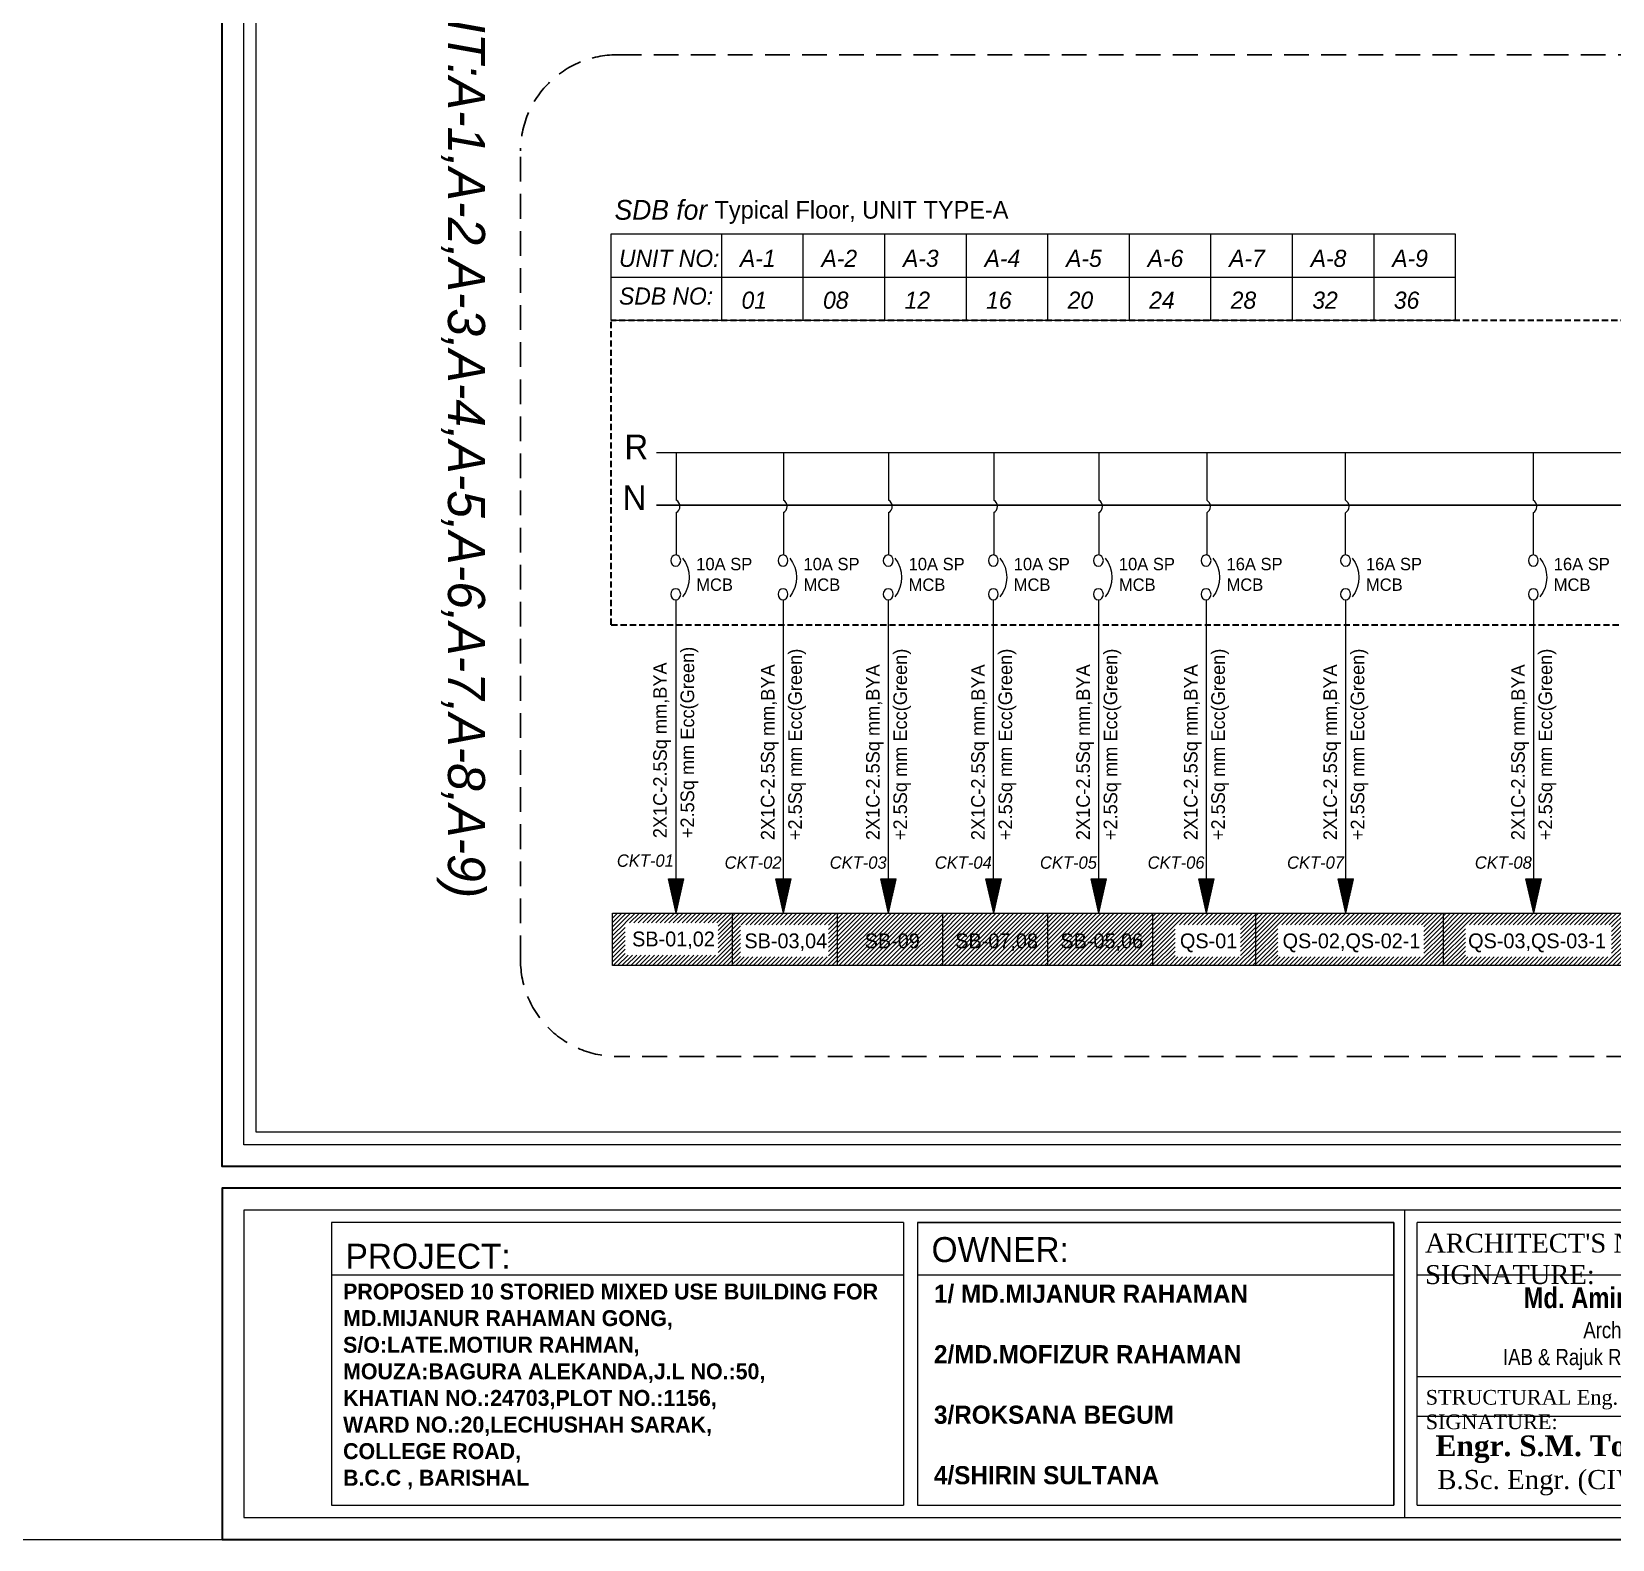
# Model space of a CAD drawing. Header units: inches. Extents: x 109699 to 44449955, y -10987 to 15824140.
# Drawn here: x 212572 to 213211, y -4569 to -3959 of the extents above; entities that cross this region are included whole.
import ezdxf

# ---------------------------------------------------------------- set-up
doc = ezdxf.new("R2010")
doc.units = ezdxf.units.IN
doc.header["$LTSCALE"] = 5
doc.header["$MEASUREMENT"] = 0
doc.linetypes.add('DASHED', pattern=[0.75, 0.5, -0.25])
doc.linetypes.add('DASHED2', pattern=[0.375, 0.25, -0.125])
doc.layers.get('0').update_dxf_attribs({"color": 123})
doc.layers.get('Defpoints').update_dxf_attribs({"lineweight": 5})
for name, color, linetype, lineweight in [('@NORMAL', 7, 'Continuous', 5), ('CKT-TEXT', 6, 'Continuous', 9), ('E-BOX', 20, 'Continuous', 30), ('E-BUSBER-B', 21, 'Continuous', 18), ('E-BUSBER-N', 131, 'Continuous', 18), ('E-CKT-CABLE', 116, 'Continuous', 18), ('E-CKT-TEXT', 135, 'Continuous', 18), ('E-CKT-TEXT-2', 7, 'Continuous', 9), ('E-MCCB', 5, 'Continuous', 13), ('E-QS-Socket-15A', 1, 'Continuous', 9), ('E-SB-Switch-Board', 106, 'Continuous', 18), ('H', 252, 'Continuous', 9), ('Text', 7, 'Continuous', 0), ('WALL-1', 8, 'Continuous', 9)]:
    doc.layers.add(name, color=color, linetype=linetype, lineweight=lineweight)
doc.layers.add('T', color=8, linetype='Continuous')
doc.styles.add('RomanS', font='romans.shx')
doc.styles.add('SH-T2', font='times.ttf')
doc.styles.get("Standard").update_dxf_attribs({"font": 'times.ttf'})
doc.styles.add('TAVE2', font='ROM_____.PFB')
pattern_1 = [(45, (16301.4836, 1206.8809), (-0.8838834765, 0.8838834765), [])]

# ---------------------------------------------------------------- blocks, each defined once
blk = doc.blocks.new('zxczxczxcz')
at = {"layer": '@NORMAL'}
for points in [[(177327.54, -15450.1), (175295.18, -15450.1), (175295.18, -14276.83), (177327.54, -14276.83)], [(177319.91, -15442.46), (175302.82, -15442.46), (175302.82, -14284.47), (177319.91, -14284.47)]]:
    blk.add_lwpolyline(points, close=True, dxfattribs=at)
at = {"layer": 'Text'}
for p, q in [((175700.4, -15497.83), (175700.4, -15671.58)), ((175709.04, -15497.83), (176001.64, -15497.83)), ((175709.04, -15497.83), (175709.04, -15671.58)), ((176001.64, -15497.83), (176001.64, -15671.58)), ((176001.64, -15671.58), (176001.64, -15497.83)), ((176008.45, -15679.21), (176008.45, -15490.2)), ((176016.08, -15671.58), (176016.08, -15497.83)), ((175349.02, -15529.94), (175700.4, -15529.94)), ((175709.04, -15529.94), (176001.64, -15529.94)), ((176016.08, -15529.94), (176262.5, -15529.94)), ((176016.08, -15592.44), (176262.5, -15592.44)), ((176016.08, -15616.82), (176262.5, -15616.82))]:
    blk.add_line(p, q, dxfattribs=at)
at = {"layer": 'Text', "lineweight": 30}
blk.add_lwpolyline([(177005.91, -15476.83), (175281.82, -15476.83), (175281.82, -15692.58), (177005.91, -15692.58)], close=True, dxfattribs=at)
at = {"layer": 'Text'}
blk.add_lwpolyline([(176997.69, -15490.2), (175295.18, -15490.2), (175295.18, -15679.21), (176997.69, -15679.21)], close=True, dxfattribs=at)
for points in [[(175700.4, -15497.83), (175349.02, -15497.83), (175349.02, -15671.58), (175700.4, -15671.58)], [(176001.64, -15497.83), (175709.04, -15497.83)], [(176524.18, -15497.83), (176016.08, -15497.83)], [(175709.04, -15671.58), (176001.64, -15671.58)], [(176016.08, -15671.58), (176524.18, -15671.58)]]:
    blk.add_lwpolyline(points, dxfattribs=at)
at = {"layer": 'WALL-1', "lineweight": 30}
blk.add_lwpolyline([(177340.91, -15463.47), (175281.82, -15463.47), (175281.82, -14263.47), (177340.91, -14263.47)], close=True, dxfattribs=at)
at = {"layer": 'Text'}
for s, insert, char_height, width, attachment_point in [('{\\fFranklin Gothic Medium|b0|i0|c0|p34;\\C1;OWNER:}', (175717.75, -15506.83), 15.3383, 414.2273, 1), ("{\\C1;ARCHITECT'S NAME & SIGNATURE:}", (176020.92, -15504.72, 29.75), 11.6093, 235.4408, 1), ('{\\fFranklin Gothic Medium Cond|b0|i0|c0|p34;\\C1;PROJECT:}', (175357.76, -15510.92, 91), 15.3383, 414.2273, 1), ('\\pt35.29515;{\\fCentury Gothic|b1|i0|c0|p34;PROPOSED 10 STORIED MIXED USE BUILDING FOR \\PMD.MIJANUR RAHAMAN GONG,\\PS/O:LATE.MOTIUR RAHMAN, \\PMOUZA:BAGURA ALEKANDA,J.L NO.:50,\\PKHATIAN NO.:24703,PLOT NO.:1156,\\PWARD NO.:20,LECHUSHAH SARAK,\\P\\pt67.08058;COLLEGE ROAD, \\PB.C.C , BARISHAL }', (175356.22, -15535.36), 9.8075, 458.1648, 1), ('{\\fArial Narrow|b1|i0|c0|p34;Md. Amirul Arifin\\P\\fArial Narrow|b0|i0|c0|p34;\\H0.7794x;Architect\\PIAB & Rajuk Reg. No: A-273\\fCentury Gothic|b0|i0|c0|p34;\\L\\P\\H1.283x;\\l \\P\\fFranklin Gothic Medium|b0|i0|c0|p34; \\fFranklin Gothic Book|b0|i0|c0|p34;\\H0.6173x;  \\fFranklin Gothic Medium|b0|i0|c0|p34;\\H1.62x; \\fFranklin Gothic Book|b0|i0|c0|p34;\\H0.6173x; \\fFranklin Gothic Medium|b0|i0|c0|p34;\\H1.62x;                                                                                       }', (176140.28, -15537.74), 12.75534, 248.9706, 2), ('{\\C1;STRUCTURAL Eng. NAME & SIGNATURE:}', (176021.3, -15600.77, 29.75), 9.0295, 235.4408, 1), ('{\\fTimes New Roman|b1|i0|c0|p18; Engr. S.M. Towhidul Alam\\P\\fTimes New Roman|b0|i0|c0|p18; \\H0.9205x;B.Sc. Engr. (CIVIL); \\fTimes New Roman|b1|i0|c0|p18;M-23859}', (176136.8, -15628.68, -14.88), 12.75534, 248.9706, 2)]:
    blk.add_mtext(s, dxfattribs=dict(at, insert=insert, char_height=char_height, width=width, attachment_point=attachment_point))
at = {"layer": 'Text', "linetype": 'Continuous', "insert": (175719.21, -15536.08), "char_height": 11.1449, "width": 329.4038, "attachment_point": 1, "style": 'SH-T2'}
blk.add_mtext('\\pt76.20062;{\\fCentury Gothic|b1|i0|c0|p34;1/ MD.MIJANUR RAHAMAN \\P\\P2/MD.MOFIZUR RAHAMAN\\P \\P3/ROKSANA BEGUM\\P\\P4/SHIRIN SULTANA}', dxfattribs=at)
blk = doc.blocks.new('E-CKT TEXT')
for p, q in [((648438.87, 22105.08), (648437.12, 22112.85)), ((648437.12, 22112.85), (648440.62, 22112.85)), ((648437.16, 22112.65), (648437.36, 22112.85)), ((648437.21, 22112.43), (648437.63, 22112.85)), ((648437.26, 22112.21), (648437.89, 22112.85)), ((648437.31, 22112), (648438.16, 22112.85)), ((648437.36, 22111.78), (648438.43, 22112.85)), ((648437.41, 22111.56), (648438.69, 22112.85)), ((648437.46, 22111.35), (648438.96, 22112.85)), ((648437.51, 22111.13), (648439.22, 22112.85)), ((648437.55, 22110.92), (648439.49, 22112.85)), ((648437.6, 22110.7), (648439.75, 22112.85)), ((648437.65, 22110.48), (648440.02, 22112.85)), ((648437.7, 22110.27), (648440.28, 22112.85)), ((648437.75, 22110.05), (648440.55, 22112.85)), ((648437.8, 22109.83), (648440.57, 22112.6)), ((648437.85, 22109.62), (648440.49, 22112.26)), ((648437.9, 22109.4), (648440.41, 22111.92)), ((648437.94, 22109.18), (648440.34, 22111.58)), ((648437.99, 22108.97), (648440.26, 22111.23)), ((648438.04, 22108.75), (648440.18, 22110.89)), ((648438.09, 22108.54), (648440.11, 22110.55)), ((648438.14, 22108.32), (648440.03, 22110.21)), ((648438.19, 22108.1), (648439.95, 22109.86)), ((648438.87, 22105.08), (648440.62, 22112.85)), ((648438.24, 22107.89), (648439.87, 22109.52)), ((648438.29, 22107.67), (648439.8, 22109.18)), ((648438.34, 22107.45), (648439.72, 22108.84)), ((648438.38, 22107.24), (648439.64, 22108.49)), ((648438.43, 22107.02), (648439.56, 22108.15)), ((648438.48, 22106.8), (648439.49, 22107.81)), ((648438.53, 22106.59), (648439.41, 22107.47)), ((648438.58, 22106.37), (648439.33, 22107.13)), ((648438.63, 22106.16), (648439.26, 22106.78)), ((648438.68, 22105.94), (648439.18, 22106.44)), ((648438.73, 22105.72), (648439.1, 22106.1)), ((648438.77, 22105.51), (648439.02, 22105.76)), ((648438.82, 22105.29), (648438.95, 22105.41))]:
    blk.add_line(p, q)
blk = doc.blocks.new('A$C7DE01C66')
at = {"layer": 'E-CKT-CABLE'}
for p, q in [((0, 25.02), (0, 13.35)), ((0, 10.31), (0, 0))]:
    blk.add_line(p, q, dxfattribs=at)
blk.add_arc((-0.81, 11.83), 1.72, 298.1075, 61.8925, dxfattribs=at)

msp = doc.modelspace()

# ---------------------------------------------------------------- hatches: boundary and pattern name
at = {"layer": 'E-QS-Socket-15A'}
h = msp.add_hatch(dxfattribs=at)
h.set_pattern_fill('ANSI31', color=1, scale=10)
h.set_pattern_definition([(45, (11013.8709, -16809.6941), (-0.8838834765, 0.8838834765), [])])
h.paths.add_polyline_path([(213066.97, -4315.49), (213047.01, -4315.49), (213047.01, -4315.49), (213047.01, -4315.49), (213025.46, -4315.49), (213025.46, -4336.68), (213066.97, -4336.68)])
h.paths.add_polyline_path([(213034.46, -4333.19), (213060.93, -4333.19), (213060.93, -4320.23), (213034.46, -4320.23)], flags=16)
h = msp.add_hatch(dxfattribs=at)
h.set_pattern_fill('ANSI31', color=1, scale=10)
h.set_pattern_definition(pattern_1)
h.paths.add_polyline_path([(213142.73, -4315.49), (213090.4, -4315.49), (213090.39, -4315.49), (213090.39, -4315.49), (213066.97, -4315.49), (213066.97, -4336.68), (213142.73, -4336.68)])
h.paths.add_polyline_path([(213075.97, -4333.19), (213135.11, -4333.19), (213135.11, -4320.23), (213075.97, -4320.23)], flags=16)
h = msp.add_hatch(dxfattribs=at)
h.set_pattern_fill('ANSI31', color=1, scale=10)
h.set_pattern_definition([(45, (16377.389, 1206.8809), (-0.8838834765, 0.8838834765), [])])
h.paths.add_polyline_path([(213218.63, -4315.49), (213166.3, -4315.49), (213166.3, -4315.49), (213166.3, -4315.49), (213142.87, -4315.49), (213142.87, -4336.68), (213218.63, -4336.68)])
h.paths.add_polyline_path([(213151.88, -4333.19), (213211.02, -4333.19), (213211.02, -4320.23), (213151.88, -4320.23)], flags=16)
at = {"layer": 'E-SB-Switch-Board'}
h = msp.add_hatch(dxfattribs=at)
h.set_pattern_fill('ANSI31', color=256, scale=10)
h.set_pattern_definition([(45, (10886.1589, -16809.6941), (-0.8838834765, 0.8838834765), [])])
h.paths.add_polyline_path([(212897.74, -4315.49), (212875.92, -4315.49), (212875.92, -4315.49), (212875.92, -4315.49), (212849.69, -4315.49), (212849.69, -4336.68), (212897.74, -4336.68)])
h.paths.add_polyline_path([(212849.69, -4315.49), (212832.53, -4315.49), (212832.53, -4315.49), (212832.53, -4315.49), (212806.96, -4315.49), (212806.96, -4336.68), (212849.69, -4336.68)])
h.paths.add_polyline_path([(212858.68, -4333.19), (212894.24, -4333.19), (212894.24, -4320.23), (212858.68, -4320.23)], flags=16)
h.paths.add_polyline_path([(212812.06, -4332.41), (212849.69, -4332.41), (212849.69, -4319.46), (212812.06, -4319.46)], flags=16)
h = msp.add_hatch(dxfattribs=at)
h.set_pattern_fill('ANSI31', color=256, scale=10)
h.set_pattern_definition(pattern_1)
h.paths.add_polyline_path([(212940.36, -4336.68), (212940.36, -4315.49), (212918.44, -4315.49), (212918.44, -4315.49), (212918.44, -4315.49), (212897.84, -4315.49), (212897.84, -4336.68)])
h.paths.add_polyline_path([(212907.31, -4333.19), (212931.3, -4333.19), (212931.3, -4320.23), (212907.31, -4320.23)], flags=24)
h = msp.add_hatch(dxfattribs=at)
h.set_pattern_fill('ANSI31', color=256, scale=10)
h.set_pattern_definition(pattern_1)
h.paths.add_polyline_path([(212982.88, -4336.68), (212982.88, -4315.49), (212960.96, -4315.49), (212960.96, -4315.49), (212960.96, -4315.49), (212940.36, -4315.49), (212940.36, -4336.68)])
h.paths.add_polyline_path([(212943.96, -4333.19), (212979.52, -4333.19), (212979.52, -4320.23), (212943.96, -4320.23)], flags=24)
h = msp.add_hatch(dxfattribs=at)
h.set_pattern_fill('ANSI31', color=256, scale=10)
h.set_pattern_definition(pattern_1)
h.paths.add_polyline_path([(212982.88, -4315.49), (212982.88, -4336.68), (213025.4, -4336.68), (213025.4, -4315.49), (213003.48, -4315.49), (213003.48, -4315.49), (213003.48, -4315.49)])
h.paths.add_polyline_path([(212986.48, -4333.19), (213022.04, -4333.19), (213022.04, -4320.23), (212986.48, -4320.23)], flags=24)

# ---------------------------------------------------------------- linework, layer by layer
at = {"linetype": 'DASHED2', "lineweight": 25, "ltscale": 8}
msp.add_lwpolyline([(212808.62, -3968.27), (213923.99, -3968.27, -0.414214), (213962.87, -4007.15), (213962.87, -4334.54, -0.414214), (213923.99, -4373.42), (212808.62, -4373.42, -0.414214), (212769.74, -4334.54), (212769.74, -4007.15, -0.414214)], format="xyb", close=True, dxfattribs=at)
at = {"layer": 'CKT-TEXT', "extrusion": (0, 0, -1)}
for centre in [(212871.44, -4179.67), (212913.96, -4179.67), (212956.48, -4179.67), (212999, -4179.67), (213042.54, -4179.67), (213098.93, -4179.67), (213174.89, -4179.67)]:
    msp.add_ellipse(centre, major_axis=(0, 11.32), ratio=0.8736, start_param=0.810857, end_param=2.330736, dxfattribs=at)
at = {"layer": 'Defpoints', "ltscale": 0.5}
msp.add_ray((184484.87, -4568.82), (1, 0), dxfattribs=at)
at = {"layer": 'E-BOX', "linetype": 'DASHED'}
for p, q in [((212806.44, -4198.78), (212806.44, -4075.77)), ((213652.1, -4075.77), (212806.44, -4075.77)), ((213652.1, -4075.77), (212806.44, -4075.77)), ((212806.44, -4198.78), (213897.13, -4198.78))]:
    msp.add_line(p, q, dxfattribs=at)
at = {"layer": 'E-BUSBER-B', "color": 1}
msp.add_line((212824.78, -4129.07), (213888.67, -4129.07), dxfattribs=at)
at = {"layer": 'E-BUSBER-N', "lineweight": 25}
msp.add_line((212824.78, -4150.43), (213888.67, -4150.43), dxfattribs=at)
at = {"layer": 'E-CKT-CABLE'}
for p, q in [((212832.53, -4188.77), (212832.53, -4315.49)), ((212875.92, -4188.77), (212875.92, -4315.49)), ((212918.44, -4188.77), (212918.44, -4315.49)), ((212960.96, -4188.77), (212960.96, -4315.49)), ((213003.48, -4188.77), (213003.48, -4315.49)), ((213047.01, -4188.77), (213047.01, -4315.49)), ((213103.41, -4188.77), (213103.41, -4315.49)), ((213179.37, -4188.77), (213179.37, -4315.49)), ((212855.32, -4315.49), (212855.32, -4336.68))]:
    msp.add_line(p, q, dxfattribs=at)
msp.add_lwpolyline([(212806.96, -4315.49), (213768.5, -4315.49), (213768.5, -4336.68), (212806.96, -4336.68)], close=True, dxfattribs=at)
at = {"layer": 'E-MCCB', "extrusion": (0, 0, -1)}
for centre, major_axis, start_param, end_param in [((212832.53, -4172.85), (0, 2.28), 1.57079632679372, 7.853981633973307), ((212828.06, -4179.67), (0, 11.32), 0.810857, 2.330736), ((212875.92, -4172.85), (0, 2.28), 1.570796326787449, 7.853981633967035), ((212918.44, -4172.85), (0, 2.28), 1.570796326787449, 7.853981633967035), ((212960.96, -4172.85), (0, 2.28), 1.570796326787449, 7.853981633967035), ((213003.48, -4172.85), (0, 2.28), 1.570796326787449, 7.853981633967035), ((213047.01, -4172.85), (0, 2.28), 1.570796326787449, 7.853981633967035), ((213103.41, -4172.85), (0, 2.28), 1.57079632679372, 7.853981633973307), ((213179.37, -4172.85), (0, 2.28), 1.57079632679372, 7.853981633973307), ((212832.53, -4186.5), (0, 2.28), 1.570796326795389, 7.853981633974975), ((212875.92, -4186.5), (0, 2.28), 1.570796326788042, 7.853981633967629), ((212918.44, -4186.5), (0, 2.28), 1.570796326788042, 7.853981633967629), ((212960.96, -4186.5), (0, 2.28), 1.570796326788042, 7.853981633967629), ((213003.48, -4186.5), (0, 2.28), 1.570796326788042, 7.853981633967629), ((213047.01, -4186.5), (0, 2.28), 1.570796326788042, 7.853981633967629), ((213103.41, -4186.5), (0, 2.28), 1.570796326795389, 7.853981633974975), ((213179.37, -4186.5), (0, 2.28), 1.570796326795389, 7.853981633974975)]:
    msp.add_ellipse(centre, major_axis=major_axis, ratio=0.8736, start_param=start_param, end_param=end_param, dxfattribs=at)
at = {"layer": 'E-QS-Socket-15A', "color": 1}
for p, q in [((213025.4, -4315.49), (213025.4, -4336.68)), ((213066.97, -4315.49), (213066.97, -4336.68)), ((213142.87, -4315.49), (213142.87, -4336.68))]:
    msp.add_line(p, q, dxfattribs=at)
at = {"layer": 'E-SB-Switch-Board'}
for p, q in [((212897.84, -4315.49), (212897.84, -4336.68)), ((212940.36, -4315.49), (212940.36, -4336.68)), ((212982.88, -4315.49), (212982.88, -4336.68)), ((213025.4, -4315.49), (213025.4, -4336.68))]:
    msp.add_line(p, q, dxfattribs=at)
at = {"layer": 'H', "ltscale": 0.5}
for p, q in [((212850.98, -4040.61), (212850.98, -4075.77)), ((212883.96, -4040.61), (212883.96, -4075.77)), ((212916.94, -4040.61), (212916.94, -4075.77)), ((212949.92, -4040.61), (212949.92, -4075.77)), ((212982.9, -4040.61), (212982.9, -4075.77)), ((213015.88, -4040.61), (213015.88, -4075.77)), ((213048.86, -4040.61), (213048.86, -4075.77)), ((213081.84, -4040.61), (213081.84, -4075.77)), ((213114.82, -4040.61), (213114.82, -4075.77)), ((213147.79, -4040.61), (213147.79, -4075.77)), ((212806.44, -4058.19), (213147.79, -4058.19))]:
    msp.add_line(p, q, dxfattribs=at)
msp.add_lwpolyline([(212806.44, -4040.61), (213147.79, -4040.61), (213147.79, -4075.77), (212806.44, -4075.77)], close=True, dxfattribs=at)

# ---------------------------------------------------------------- block references
at = {"layer": 'E-QS-Socket-15A', "ltscale": 10, "xscale": 1.65870814017606, "yscale": 1.65870814017606, "zscale": 1.65870814017606}
for p in [(212832.72, -4170.55), (212876.06, -4170.55), (212918.58, -4170.55), (212961.1, -4170.55), (213003.62, -4170.55), (213047.27, -4170.59), (213103.33, -4170.6), (213179.29, -4170.6)]:
    msp.add_blockref('A$C7DE01C66', p, dxfattribs=at)
at = {"layer": 'E-QS-Socket-15A', "color": 1, "xscale": 1.791404791323321, "yscale": 1.791404791323321, "zscale": 1.791404791323321}
for p in [(-948569.34, -43914.64), (-948512.94, -43914.64), (-948436.98, -43914.64)]:
    msp.add_blockref('E-CKT TEXT', p, dxfattribs=at)
at = {"layer": 'E-SB-Switch-Board', "color": 1, "xscale": 1.791404791323321, "yscale": 1.791404791323321, "zscale": 1.791404791323321}
for p in [(-948783.82, -43914.64), (-948740.43, -43914.64), (-948697.91, -43914.64), (-948655.39, -43914.64), (-948612.87, -43914.64)]:
    msp.add_blockref('E-CKT TEXT', p, dxfattribs=at)
at = {"layer": 'WALL-1', "linetype": 'Continuous', "xscale": 0.6583637491200001, "yscale": 0.6583637491200001, "zscale": 0.6583637491200001}
msp.add_blockref('zxczxczxcz', (97249.8, 5762.61), dxfattribs=at)

# ---------------------------------------------------------------- texts
at = {"layer": 'CKT-TEXT', "char_height": 5, "width": 29.9821, "attachment_point": 1, "style": 'RomanS'}
for s, insert in [('{\\fCentury Gothic|b0|i0|c0|p34;10A SP\\PMCB}', (212840.8, -4171.76)), ('{\\fCentury Gothic|b0|i0|c0|p34;10A SP\\PMCB}', (212884.18, -4171.76)), ('{\\fCentury Gothic|b0|i0|c0|p34;10A SP\\PMCB}', (212926.7, -4171.76)), ('{\\fCentury Gothic|b0|i0|c0|p34;10A SP\\PMCB}', (212969.22, -4171.76)), ('{\\fCentury Gothic|b0|i0|c0|p34;10A SP\\PMCB}', (213011.74, -4171.76)), ('{\\fCentury Gothic|b0|i0|c0|p34;16A SP\\PMCB}', (213055.28, -4171.76)), ('{\\fCentury Gothic|b0|i0|c0|p34;16A SP\\PMCB}', (213111.67, -4171.76)), ('{\\fCentury Gothic|b0|i0|c0|p34;16A SP\\PMCB}', (213187.63, -4171.76))]:
    msp.add_mtext(s, dxfattribs=dict(at, insert=insert))
at = {"layer": 'E-BUSBER-B', "color": 1, "style": 'TAVE2'}
msp.add_text('R', height=9.95, dxfattribs=at).set_placement((212811.75, -4131.86))
at = {"layer": 'E-BUSBER-N', "lineweight": 25, "style": 'TAVE2'}
msp.add_text('N', height=9.95, dxfattribs=at).set_placement((212811.02, -4152.35))
at = {"layer": 'E-CKT-TEXT', "insert": (212807.78, -4026.96), "char_height": 8, "width": 184.8775, "attachment_point": 1, "style": 'TAVE2'}
msp.add_mtext('{\\fCentury Gothic|b0|i1|c0|p34;SDB for \\A1;\\fCentury Gothic|b0|i0|c0|p34;\\H0.88889x;Typical Floor, UNIT TYPE-A}', dxfattribs=at)
at = {"layer": 'E-CKT-TEXT', "color": 1, "char_height": 5, "width": 24.1526, "attachment_point": 1}
for s, insert in [('{\\fCentury Gothic|b0|i1|c0|p34;\\C256;CKT-01}', (212808.7, -4291.73)), ('{\\fCentury Gothic|b0|i1|c0|p34;\\C256;CKT-02}', (212852.26, -4292.51)), ('{\\fCentury Gothic|b0|i1|c0|p34;\\C256;CKT-03}', (212894.78, -4292.51)), ('{\\fCentury Gothic|b0|i1|c0|p34;\\C256;CKT-04}', (212937.3, -4292.51)), ('{\\fCentury Gothic|b0|i1|c0|p34;\\C256;CKT-05}', (212979.82, -4292.51)), ('{\\fCentury Gothic|b0|i1|c0|p34;\\C256;CKT-06}', (213023.35, -4292.51)), ('{\\fCentury Gothic|b0|i1|c0|p34;\\C256;CKT-07}', (213079.75, -4292.51)), ('{\\fCentury Gothic|b0|i1|c0|p34;\\C256;CKT-08}', (213155.71, -4292.51))]:
    msp.add_mtext(s, dxfattribs=dict(at, insert=insert))
at = {"layer": 'E-CKT-TEXT-2', "color": 7, "char_height": 5.5, "width": 121.8928, "attachment_point": 1, "rotation": 90, "style": 'RomanS'}
for s, insert in [('{\\fCentury Gothic|b0|i0|c0|p34;\\C256;+2.5Sq mm Ecc(Green) }', (212834.46, -4285.16)), ('{\\fCentury Gothic|b0|i0|c0|p34;\\C256;+2.5Sq mm Ecc(Green) }', (212878.02, -4285.94)), ('{\\fCentury Gothic|b0|i0|c0|p34;\\C256;+2.5Sq mm Ecc(Green) }', (212920.54, -4285.94)), ('{\\fCentury Gothic|b0|i0|c0|p34;\\C256;+2.5Sq mm Ecc(Green) }', (212963.06, -4285.94)), ('{\\fCentury Gothic|b0|i0|c0|p34;\\C256;+2.5Sq mm Ecc(Green) }', (213005.59, -4285.94)), ('{\\fCentury Gothic|b0|i0|c0|p34;\\C256;+2.5Sq mm Ecc(Green) }', (213049.12, -4285.94)), ('{\\fCentury Gothic|b0|i0|c0|p34;\\C256;+2.5Sq mm Ecc(Green) }', (213105.51, -4285.94)), ('{\\fCentury Gothic|b0|i0|c0|p34;\\C256;+2.5Sq mm Ecc(Green) }', (213181.47, -4285.94)), ('{\\fCentury Gothic|b0|i0|c0|p34;\\C256;2X1C-2.5Sq mm,BYA}', (212823.4, -4285.16)), ('{\\fCentury Gothic|b0|i0|c0|p34;\\C256;2X1C-2.5Sq mm,BYA}', (212866.96, -4285.94)), ('{\\fCentury Gothic|b0|i0|c0|p34;\\C256;2X1C-2.5Sq mm,BYA}', (212909.48, -4285.94)), ('{\\fCentury Gothic|b0|i0|c0|p34;\\C256;2X1C-2.5Sq mm,BYA}', (212952, -4285.94)), ('{\\fCentury Gothic|b0|i0|c0|p34;\\C256;2X1C-2.5Sq mm,BYA}', (212994.52, -4285.94)), ('{\\fCentury Gothic|b0|i0|c0|p34;\\C256;2X1C-2.5Sq mm,BYA}', (213038.05, -4285.94)), ('{\\fCentury Gothic|b0|i0|c0|p34;\\C256;2X1C-2.5Sq mm,BYA}', (213094.45, -4285.94)), ('{\\fCentury Gothic|b0|i0|c0|p34;\\C256;2X1C-2.5Sq mm,BYA}', (213170.41, -4285.94))]:
    msp.add_mtext(s, dxfattribs=dict(at, insert=insert))
at = {"layer": 'E-QS-Socket-15A', "color": 1, "char_height": 6, "attachment_point": 1}
for s, insert, width in [('{\\fCentury Gothic|b0|i0|c0|p34;\\C256;QS-01}', (213036.44, -4323.69), 24.1526), ('{\\fCentury Gothic|b0|i0|c0|p34;\\C256;QS-02,QS-02-1}', (213077.95, -4323.69), 67.9723), ('{\\fCentury Gothic|b0|i0|c0|p34;\\C256;QS-03,QS-03-1}', (213153, -4323.69), 67.9723)]:
    msp.add_mtext(s, dxfattribs=dict(at, insert=insert, width=width))
at = {"layer": 'E-SB-Switch-Board', "color": 1, "char_height": 6, "attachment_point": 1}
for s, insert, width in [('{\\fCentury Gothic|b0|i0|c0|p34;\\C256;SB-01,02}', (212814.87, -4322.92), 44.0631), ('{\\fCentury Gothic|b0|i0|c0|p34;\\C256;SB-03,04}', (212860.29, -4323.69), 33.1236), ('{\\fCentury Gothic|b0|i0|c0|p34;\\C256;SB-09}', (212908.92, -4323.69), 33.1236), ('{\\fCentury Gothic|b0|i0|c0|p34;\\C256;SB-07,08}', (212945.57, -4323.69), 33.1236), ('{\\fCentury Gothic|b0|i0|c0|p34;\\C256;SB-05,06}', (212988.09, -4323.69), 33.1236)]:
    msp.add_mtext(s, dxfattribs=dict(at, insert=insert, width=width))
at = {"layer": 'T', "char_height": 6.9222, "attachment_point": 1, "style": 'TAVE2'}
for s, insert, width in [('{\\fCentury Gothic|b0|i1|c0|p34;UNIT NO:}', (212809.57, -4047.12), 58.0871), ('{\\fCentury Gothic|b0|i1|c0|p34;A-2}', (212891.47, -4047.12), 19.9969), ('{\\fCentury Gothic|b0|i1|c0|p34;A-3}', (212924.45, -4047.12), 19.3731), ('{\\fCentury Gothic|b0|i1|c0|p34;A-6\\P}', (213023.38, -4047.12), 18.7484), ('{\\fCentury Gothic|b0|i1|c0|p34;A-8\\P}', (213089.34, -4047.12), 18.7484), ('{\\fCentury Gothic|b0|i1|c0|p34;A-9\\P}', (213122.32, -4047.12), 18.7484), ('{\\fCentury Gothic|b0|i1|c0|p34;A-1}', (212858.49, -4047.12), 17.2058), ('{\\fCentury Gothic|b0|i1|c0|p34;A-4}', (212957.43, -4047.12), 21.4536), ('{\\fCentury Gothic|b0|i1|c0|p34;A-5\\P}', (212990.41, -4047.12), 18.7484), ('{\\fCentury Gothic|b0|i1|c0|p34;A-7\\P}', (213056.36, -4047.12), 18.7484), ('{\\fCentury Gothic|b0|i1|c0|p34;SDB NO:}', (212809.57, -4062.38), 58.0871), ('{\\fCentury Gothic|b0|i1|c0|p34;01}', (212859.11, -4064.04), 20.4676), ('{\\fCentury Gothic|b0|i1|c0|p34;08}', (212892.09, -4064.04), 20.775), ('{\\fCentury Gothic|b0|i1|c0|p34;12}', (212925.07, -4064.04), 20.6216), ('{\\fCentury Gothic|b0|i1|c0|p34;16}', (212958.05, -4064.04), 19.9969), ('{\\fCentury Gothic|b0|i1|c0|p34;20}', (212991.03, -4064.04), 19.9969), ('{\\fCentury Gothic|b0|i1|c0|p34;24}', (213024.01, -4064.04), 19.9969), ('{\\fCentury Gothic|b0|i1|c0|p34;28}', (213056.99, -4064.04), 19.9969), ('{\\fCentury Gothic|b0|i1|c0|p34;32}', (213089.97, -4064.04), 19.9969), ('{\\fCentury Gothic|b0|i1|c0|p34;36}', (213122.95, -4064.04), 19.9969)]:
    msp.add_mtext(s, dxfattribs=dict(at, insert=insert, width=width))
at = {"layer": 'Text', "insert": (212755.38, -3725.95), "char_height": 15, "width": 750.5724, "attachment_point": 1, "rotation": 270, "style": 'TAVE2'}
msp.add_mtext('\\A1;{\\fCentury Gothic|b0|i0|c0|p34;\\H0.88889x;Typical Floor (1st to 9th)\\A0;\\fCentury Gothic|b0|i1|c0|p34;\\H1.125x;-UNIT:A-1,A-2,A-3,A-4,A-5,A-6,A-7,A-8,A-9)}', dxfattribs=at)

doc.saveas('drawing.dxf')
